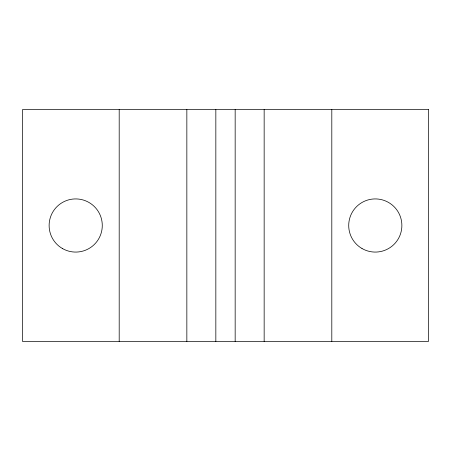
<?xml version="1.0" encoding="UTF-8"?>
<svg xmlns="http://www.w3.org/2000/svg" width="451" height="451" viewBox="0 0 451 451"><rect width="100%" height="100%" fill="white"/><g stroke="black" fill="none" stroke-linecap="round" stroke-linejoin="round"><path stroke-width="0.68" d="M331.806 109.531L331.806 341.469M264.156 109.531L264.156 341.469M235.163 109.531L235.163 341.469M215.837 109.531L215.837 341.469M186.844 109.531L186.844 341.469M119.194 109.531L119.194 341.469M428.45 109.531L22.55 109.531L22.55 341.469L428.45 341.469L428.45 109.531M362.006 248.518A26.575 26.575 0 0 0 401.875 225.5A26.575 26.575 0 0 0 362.006 202.482A26.575 26.575 0 0 0 362.006 248.518M62.413 248.518A26.575 26.575 0 0 0 102.281 225.5A26.575 26.575 0 0 0 62.413 202.482A26.575 26.575 0 0 0 62.413 248.518"/></g></svg>
